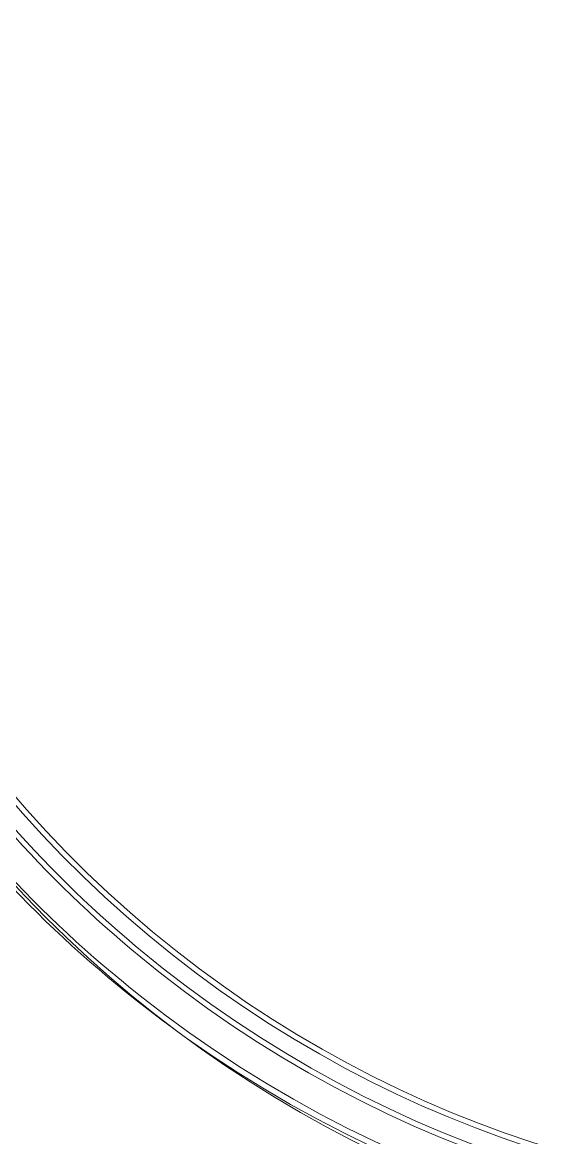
# Model space of a CAD drawing. Header units: metres. Extents: x -207 to 292, y -187 to 169.
# Drawn here: x -24.252 to -21.96, y -51.151 to -46.435 of the extents above; entities that cross this region are included whole.
import ezdxf

# ---------------------------------------------------------------- set-up
doc = ezdxf.new("R2010")
doc.units = ezdxf.units.M
doc.layers.add('EQUIPOS PIS', color=7, linetype='Continuous', lineweight=9)
doc.layers.add('P-SANR-FIXT', color=7, linetype='Continuous', lineweight=9)
doc.layers.add('PR10-ARQ-PL-001-Emplazamiento-C-1_dwg', color=7, linetype='Continuous', lineweight=9, true_color=0x767676)

# ---------------------------------------------------------------- blocks, each defined once
blk = doc.blocks.new('M_Estanque-Terraza - M_Estanque-Terraza-2090154-PLANTA EMPLAZAMIENTO ACTUALIZADO')
at = {"layer": 'P-SANR-FIXT'}
for radius, start, end in [(5.1516, 0, 136.1362), (5.1516, 0, 136.1362), (5.1266, 0, 136.1195), (5.1266, 0, 136.1195), (4.9983, 0, 136.0307), (4.9755, 360, 136.0144), (4.9059, 0, 180), (4.8832, 0, 180), (5.1516, 143.8798, 180), (5.1516, 143.8798, 180), (5.1266, 143.9009, 180), (5.1266, 143.9009, 180), (4.9983, 144.0122, 180), (4.9755, 144.0325, 180), (5.1516, 180, 360), (5.1516, 180, 360), (5.1266, 180, 0), (5.1266, 180, 0), (4.9983, 180, 0), (4.9755, 180, 0), (4.9059, 180, 360), (4.8832, 180, 360)]:
    blk.add_arc((0, 0), radius, start, end, dxfattribs=at)
blk = doc.blocks.new('YADRAN_LASQUEMAS_ARQ_MO_002_TERRAZAS_rvt-1-PLANTA EMPLAZAMIENTO ACTUALIZADO')
at = {"layer": 'P-SANR-FIXT', "lineweight": 9, "rotation": 51.65666728622195}
blk.add_blockref('M_Estanque-Terraza - M_Estanque-Terraza-2090154-PLANTA EMPLAZAMIENTO ACTUALIZADO', (-20.5741, -46.5304), dxfattribs=at)
blk = doc.blocks.new('PR10-ARQ-PL-001-Emplazamiento-C-1_dwg-674643-PLANTA EMPLAZAMIENTO ACTUALIZADO')
at = {"layer": 'EQUIPOS PIS'}
blk.add_circle((-20.5148, -46.5792), 5.1472, dxfattribs=at)

msp = doc.modelspace()

# ---------------------------------------------------------------- block references
at = {"lineweight": 5}
msp.add_blockref('YADRAN_LASQUEMAS_ARQ_MO_002_TERRAZAS_rvt-1-PLANTA EMPLAZAMIENTO ACTUALIZADO', (0, 0), dxfattribs=at)
at = {"layer": 'PR10-ARQ-PL-001-Emplazamiento-C-1_dwg', "color": 7}
msp.add_blockref('PR10-ARQ-PL-001-Emplazamiento-C-1_dwg-674643-PLANTA EMPLAZAMIENTO ACTUALIZADO', (0, 0), dxfattribs=at)

doc.saveas('drawing.dxf')
